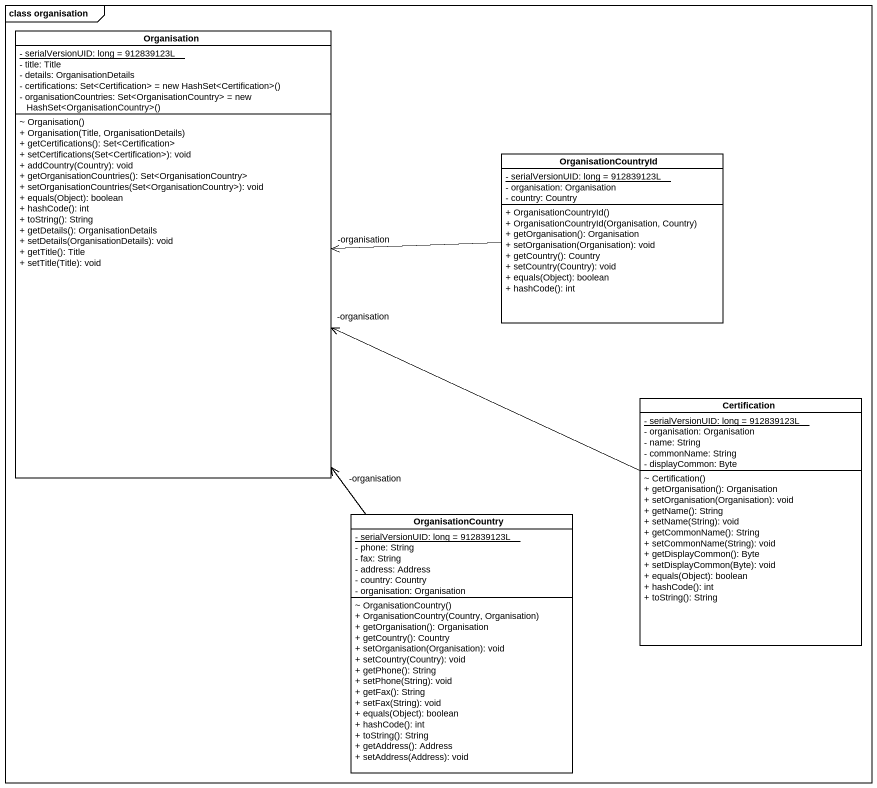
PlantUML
@startuml
mainframe class organisation
hide circle
hide empty members
skinparam classAttributeIconSize 0
class Organisation {
  {static} - serialVersionUID: long = 912839123L
  - title: Title
  - details: OrganisationDetails
  {field} - certifications: Set<Certification> = new HashSet<Certification>()
  {field} - organisationCountries: Set<OrganisationCountry> = new HashSet<OrganisationCountry>()
  ~ Organisation()
  + Organisation(Title, OrganisationDetails)
  + getCertifications(): Set<Certification>
  + setCertifications(Set<Certification>): void
  + addCountry(Country): void
  + getOrganisationCountries(): Set<OrganisationCountry>
  + setOrganisationCountries(Set<OrganisationCountry>): void
  + equals(Object): boolean
  + hashCode(): int
  + toString(): String
  + getDetails(): OrganisationDetails
  + setDetails(OrganisationDetails): void
  + getTitle(): Title
  + setTitle(Title): void
}
class OrganisationCountryId {
  {static} - serialVersionUID: long = 912839123L
  - organisation: Organisation
  - country: Country
  + OrganisationCountryId()
  + OrganisationCountryId(Organisation, Country)
  + getOrganisation(): Organisation
  + setOrganisation(Organisation): void
  + getCountry(): Country
  + setCountry(Country): void
  + equals(Object): boolean
  + hashCode(): int
}
class Certification {
  {static} - serialVersionUID: long = 912839123L
  - organisation: Organisation
  - name: String
  - commonName: String
  - displayCommon: Byte
  ~ Certification()
  + getOrganisation(): Organisation
  + setOrganisation(Organisation): void
  + getName(): String
  + setName(String): void
  + getCommonName(): String
  + setCommonName(String): void
  + getDisplayCommon(): Byte
  + setDisplayCommon(Byte): void
  + equals(Object): boolean
  + hashCode(): int
  + toString(): String
}
class OrganisationCountry {
  {static} - serialVersionUID: long = 912839123L
  - phone: String
  - fax: String
  - address: Address
  - country: Country
  - organisation: Organisation
  ~ OrganisationCountry()
  + OrganisationCountry(Country, Organisation)
  + getOrganisation(): Organisation
  + getCountry(): Country
  + setOrganisation(Organisation): void
  + setCountry(Country): void
  + getPhone(): String
  + setPhone(String): void
  + getFax(): String
  + setFax(String): void
  + equals(Object): boolean
  + hashCode(): int
  + toString(): String
  + getAddress(): Address
  + setAddress(Address): void
}
OrganisationCountryId -left-> "-organisation" Organisation
Certification -left-> "-organisation" Organisation
OrganisationCountry -up-> "-organisation" Organisation
@enduml
